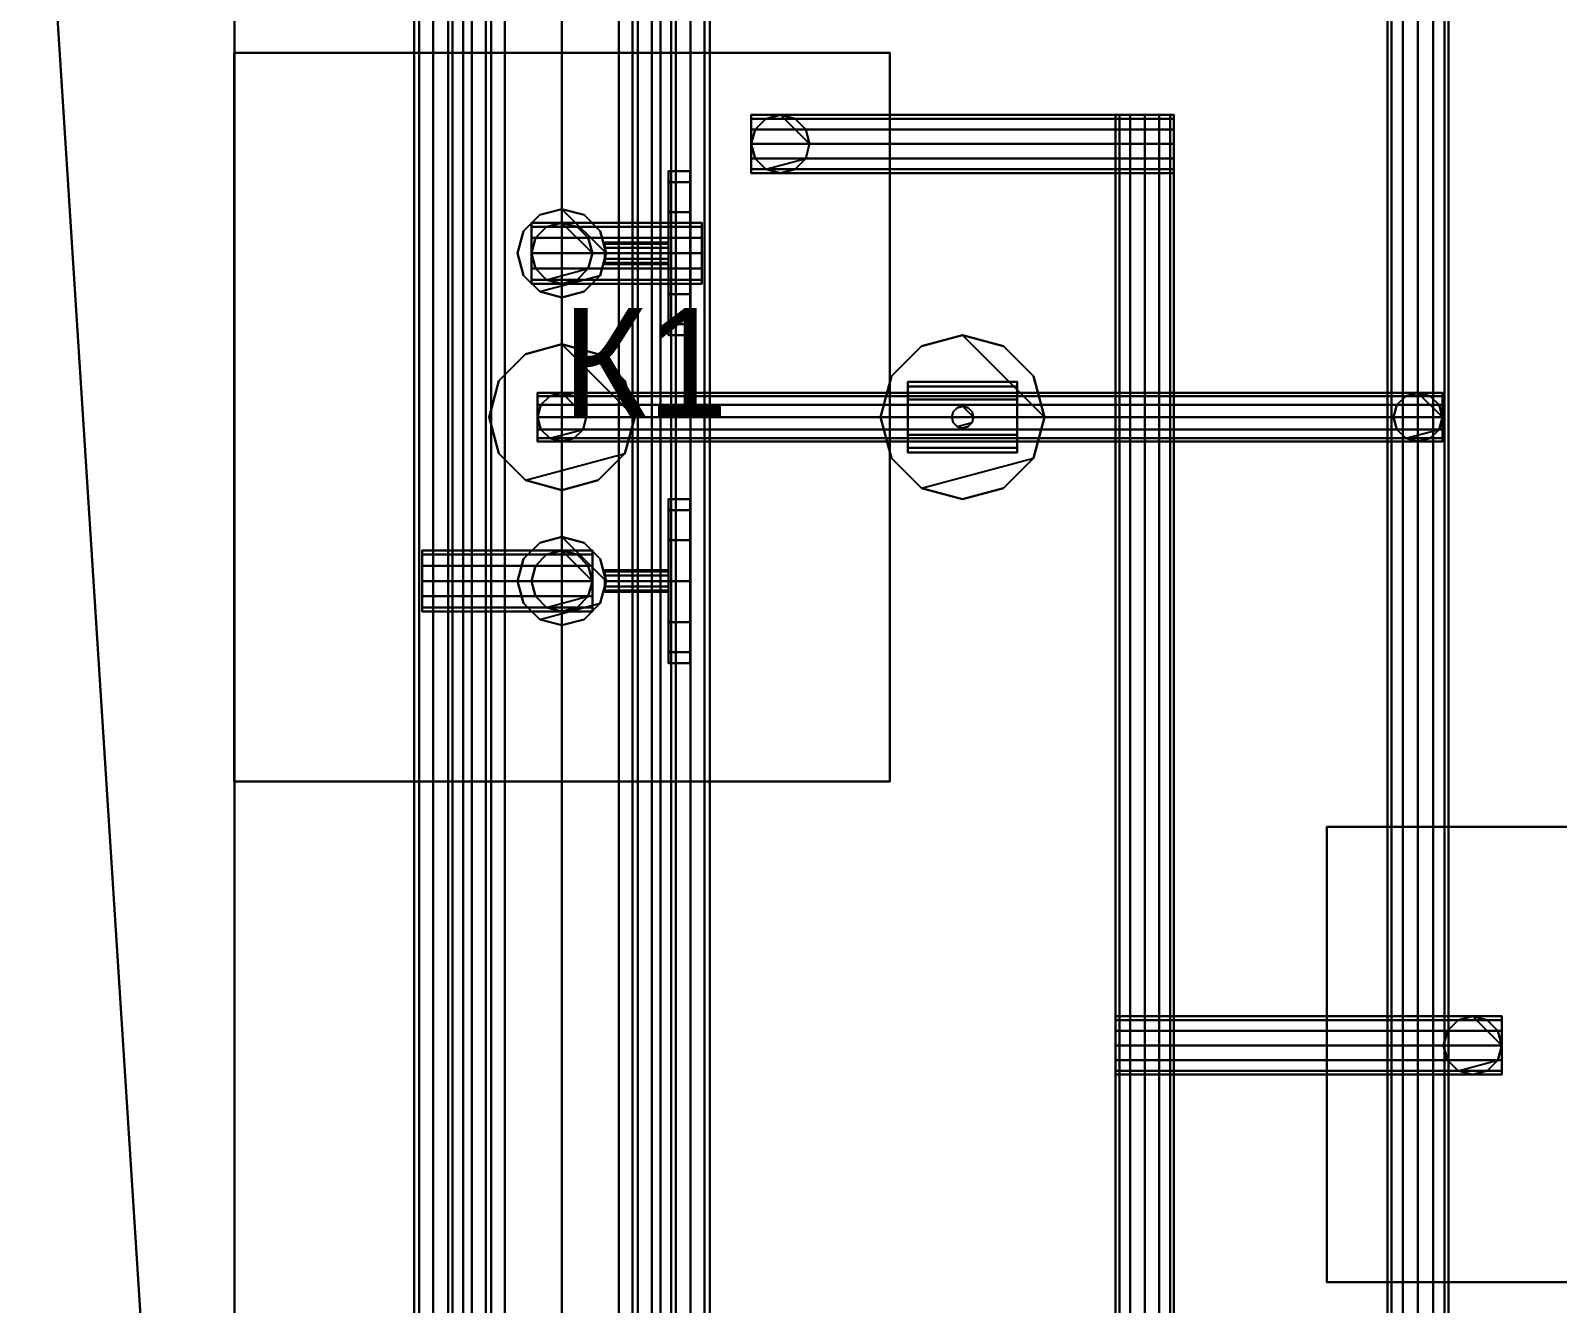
# Model space of a CAD drawing. Header units: millimetres. Extents: x 14850 to 20950, y 8600 to 14100.
# Drawn here: x 15688 to 16527, y 11288 to 11987 of the extents above; entities that cross this region are included whole.
import ezdxf

# ---------------------------------------------------------------- set-up
doc = ezdxf.new("R2010")
doc.units = ezdxf.units.MM
doc.layers.add('АР_3D_стены', color=8, linetype='Continuous')
doc.layers.add('ТМ_3D_Марки', color=7, linetype='Continuous')
for name, color, linetype, true_color in [('ТМ_3D_Арматура', 7, 'Continuous', 0xb48c3c), ('ТМ_3D_Газ_условно', 7, 'Continuous', 0xca8a04), ('ТМ_3D_Дымоходы', 7, 'Continuous', 0x78716c), ('ТМ_3D_Конденсат', 7, 'Continuous', 0x64748b), ('ТМ_3D_Оборудование', 7, 'Continuous', 0xe2e8f0), ('ТМ_3D_Т1', 7, 'Continuous', 0xdc2626), ('ТМ_3D_Т2', 7, 'Continuous', 0x2563eb)]:
    doc.layers.add(name, color=color, linetype=linetype, true_color=true_color)

msp = doc.modelspace()

# ---------------------------------------------------------------- texts
at = {"layer": 'ТМ_3D_Марки'}
msp.add_text('К1', height=60, dxfattribs=at).set_placement((15980, 11775, 1900))

# ---------------------------------------------------------------- meshes
at = {"layer": 'АР_3D_стены'}
mesh = msp.add_polyface(dxfattribs=at)
corners = [(15600.2, 13599.6), (15800.2, 13599.6), (15800.2, 10474.6), (15800.2, 10474.6, 3650), (15800.2, 13599.6, 3650), (15600.2, 13599.6, 3650), (15600.2, 10474.6), (15600.2, 10999.6), (15600.2, 10999.6, 3650), (15600.2, 10474.6, 3650)]
mesh.append_faces([[corners[k] for k in face] for face in [(0, 1, 2), (3, 4, 5), (2, 6, 7), (8, 9, 3), (7, 0, 2), (3, 5, 8), (1, 2, 3, 4), (2, 6, 9, 3), (6, 7, 8, 9), (7, 0, 5, 8), (0, 1, 4, 5)]])
at = {"layer": 'ТМ_3D_Арматура', "color": 152, "true_color": 0x2563eb}
mesh = msp.add_polyface(dxfattribs=at)
corners = [(16038.5, 11910, 950), (16038.5, 11903.97, 972.5), (16050.5, 11903.97, 972.5), (16050.5, 11910, 950), (16038.5, 11887.5, 988.97), (16050.5, 11887.5, 988.97), (16038.5, 11865, 995), (16050.5, 11865, 995), (16038.5, 11842.5, 988.97), (16050.5, 11842.5, 988.97), (16038.5, 11826.03, 972.5), (16050.5, 11826.03, 972.5), (16038.5, 11820, 950), (16050.5, 11820, 950), (16038.5, 11826.03, 927.5), (16050.5, 11826.03, 927.5), (16038.5, 11842.5, 911.03), (16050.5, 11842.5, 911.03), (16038.5, 11865, 905), (16050.5, 11865, 905), (16038.5, 11887.5, 911.03), (16050.5, 11887.5, 911.03), (16038.5, 11903.97, 927.5), (16050.5, 11903.97, 927.5)]
mesh.append_faces([[corners[k] for k in face] for face in [(0, 1, 2, 3), (1, 4, 5, 2), (4, 6, 7, 5), (6, 8, 9, 7), (8, 10, 11, 9), (10, 12, 13, 11), (12, 14, 15, 13), (14, 16, 17, 15), (16, 18, 19, 17), (18, 20, 21, 19), (20, 22, 23, 21), (22, 0, 3, 23), (22, 20, 18, 16), (3, 2, 5, 7)]])
at = {"layer": 'ТМ_3D_Арматура', "color": 33, "true_color": 0xbf9142}
mesh = msp.add_polyface(dxfattribs=at)
corners = [(16004.3, 11865, 916.5), (16001.04, 11877.15, 916.5), (16001.04, 11877.15, 983.5), (16004.3, 11865, 983.5), (15992.15, 11886.04, 916.5), (15992.15, 11886.04, 983.5), (15980, 11889.3, 916.5), (15980, 11889.3, 983.5), (15967.85, 11886.04, 916.5), (15967.85, 11886.04, 983.5), (15958.96, 11877.15, 916.5), (15958.96, 11877.15, 983.5), (15955.7, 11865, 916.5), (15955.7, 11865, 983.5), (15958.96, 11852.85, 916.5), (15958.96, 11852.85, 983.5), (15967.85, 11843.96, 916.5), (15967.85, 11843.96, 983.5), (15980, 11840.7, 916.5), (15980, 11840.7, 983.5), (15992.15, 11843.96, 916.5), (15992.15, 11843.96, 983.5), (16001.04, 11852.85, 916.5), (16001.04, 11852.85, 983.5)]
mesh.append_faces([[corners[k] for k in face] for face in [(0, 1, 2, 3), (1, 4, 5, 2), (4, 6, 7, 5), (6, 8, 9, 7), (8, 10, 11, 9), (10, 12, 13, 11), (12, 14, 15, 13), (14, 16, 17, 15), (16, 18, 19, 17), (18, 20, 21, 19), (20, 22, 23, 21), (22, 0, 3, 23), (22, 20, 18, 16), (3, 2, 5, 7)]])
mesh = msp.add_polyface(dxfattribs=at)
corners = [(16003.5, 11871, 950), (16003.5, 11870.2, 953), (16038.5, 11870.2, 953), (16038.5, 11871, 950), (16003.5, 11868, 955.2), (16038.5, 11868, 955.2), (16003.5, 11865, 956), (16038.5, 11865, 956), (16003.5, 11862, 955.2), (16038.5, 11862, 955.2), (16003.5, 11859.8, 953), (16038.5, 11859.8, 953), (16003.5, 11859, 950), (16038.5, 11859, 950), (16003.5, 11859.8, 947), (16038.5, 11859.8, 947), (16003.5, 11862, 944.8), (16038.5, 11862, 944.8), (16003.5, 11865, 944), (16038.5, 11865, 944), (16003.5, 11868, 944.8), (16038.5, 11868, 944.8), (16003.5, 11870.2, 947), (16038.5, 11870.2, 947)]
mesh.append_faces([[corners[k] for k in face] for face in [(0, 1, 2, 3), (1, 4, 5, 2), (4, 6, 7, 5), (6, 8, 9, 7), (8, 10, 11, 9), (10, 12, 13, 11), (12, 14, 15, 13), (14, 16, 17, 15), (16, 18, 19, 17), (18, 20, 21, 19), (20, 22, 23, 21), (22, 0, 3, 23), (22, 20, 18, 16), (3, 2, 5, 7)]])
at = {"layer": 'ТМ_3D_Арматура', "color": 40, "true_color": 0xfacc15}
mesh = msp.add_polyface(dxfattribs=at)
corners = [(16245, 11775, 1003.8), (16238.97, 11797.5, 1003.8), (16238.97, 11797.5, 1015.8), (16245, 11775, 1015.8), (16222.5, 11813.97, 1003.8), (16222.5, 11813.97, 1015.8), (16200, 11820, 1003.8), (16200, 11820, 1015.8), (16177.5, 11813.97, 1003.8), (16177.5, 11813.97, 1015.8), (16161.03, 11797.5, 1003.8), (16161.03, 11797.5, 1015.8), (16155, 11775, 1003.8), (16155, 11775, 1015.8), (16161.03, 11752.5, 1003.8), (16161.03, 11752.5, 1015.8), (16177.5, 11736.03, 1003.8), (16177.5, 11736.03, 1015.8), (16200, 11730, 1003.8), (16200, 11730, 1015.8), (16222.5, 11736.03, 1003.8), (16222.5, 11736.03, 1015.8), (16238.97, 11752.5, 1003.8), (16238.97, 11752.5, 1015.8)]
mesh.append_faces([[corners[k] for k in face] for face in [(0, 1, 2, 3), (1, 4, 5, 2), (4, 6, 7, 5), (6, 8, 9, 7), (8, 10, 11, 9), (10, 12, 13, 11), (12, 14, 15, 13), (14, 16, 17, 15), (16, 18, 19, 17), (18, 20, 21, 19), (20, 22, 23, 21), (22, 0, 3, 23), (22, 20, 18, 16), (3, 2, 5, 7)]])
at = {"layer": 'ТМ_3D_Арматура', "color": 33, "true_color": 0xbf9142}
mesh = msp.add_polyface(dxfattribs=at)
corners = [(16170, 11794.45, 950), (16170, 11791.84, 959.72), (16230, 11791.84, 959.72), (16230, 11794.45, 950), (16170, 11784.73, 966.84), (16230, 11784.73, 966.84), (16170, 11775, 969.45), (16230, 11775, 969.45), (16170, 11765.27, 966.84), (16230, 11765.27, 966.84), (16170, 11758.16, 959.72), (16230, 11758.16, 959.72), (16170, 11755.55, 950), (16230, 11755.55, 950), (16170, 11758.16, 940.27), (16230, 11758.16, 940.27), (16170, 11765.27, 933.16), (16230, 11765.27, 933.16), (16170, 11775, 930.55), (16230, 11775, 930.55), (16170, 11784.73, 933.16), (16230, 11784.73, 933.16), (16170, 11791.84, 940.27), (16230, 11791.84, 940.27)]
mesh.append_faces([[corners[k] for k in face] for face in [(0, 1, 2, 3), (1, 4, 5, 2), (4, 6, 7, 5), (6, 8, 9, 7), (8, 10, 11, 9), (10, 12, 13, 11), (12, 14, 15, 13), (14, 16, 17, 15), (16, 18, 19, 17), (18, 20, 21, 19), (20, 22, 23, 21), (22, 0, 3, 23), (22, 20, 18, 16), (3, 2, 5, 7)]])
mesh = msp.add_polyface(dxfattribs=at)
corners = [(16206, 11775, 968.8), (16205.2, 11778, 968.8), (16205.2, 11778, 1003.8), (16206, 11775, 1003.8), (16203, 11780.2, 968.8), (16203, 11780.2, 1003.8), (16200, 11781, 968.8), (16200, 11781, 1003.8), (16197, 11780.2, 968.8), (16197, 11780.2, 1003.8), (16194.8, 11778, 968.8), (16194.8, 11778, 1003.8), (16194, 11775, 968.8), (16194, 11775, 1003.8), (16194.8, 11772, 968.8), (16194.8, 11772, 1003.8), (16197, 11769.8, 968.8), (16197, 11769.8, 1003.8), (16200, 11769, 968.8), (16200, 11769, 1003.8), (16203, 11769.8, 968.8), (16203, 11769.8, 1003.8), (16205.2, 11772, 968.8), (16205.2, 11772, 1003.8)]
mesh.append_faces([[corners[k] for k in face] for face in [(0, 1, 2, 3), (1, 4, 5, 2), (4, 6, 7, 5), (6, 8, 9, 7), (8, 10, 11, 9), (10, 12, 13, 11), (12, 14, 15, 13), (14, 16, 17, 15), (16, 18, 19, 17), (18, 20, 21, 19), (20, 22, 23, 21), (22, 0, 3, 23), (22, 20, 18, 16), (3, 2, 5, 7)]])
at = {"layer": 'ТМ_3D_Арматура', "color": 22, "true_color": 0xdc2626}
mesh = msp.add_polyface(dxfattribs=at)
corners = [(16038.5, 11730, 950), (16038.5, 11723.97, 972.5), (16050.5, 11723.97, 972.5), (16050.5, 11730, 950), (16038.5, 11707.5, 988.97), (16050.5, 11707.5, 988.97), (16038.5, 11685, 995), (16050.5, 11685, 995), (16038.5, 11662.5, 988.97), (16050.5, 11662.5, 988.97), (16038.5, 11646.03, 972.5), (16050.5, 11646.03, 972.5), (16038.5, 11640, 950), (16050.5, 11640, 950), (16038.5, 11646.03, 927.5), (16050.5, 11646.03, 927.5), (16038.5, 11662.5, 911.03), (16050.5, 11662.5, 911.03), (16038.5, 11685, 905), (16050.5, 11685, 905), (16038.5, 11707.5, 911.03), (16050.5, 11707.5, 911.03), (16038.5, 11723.97, 927.5), (16050.5, 11723.97, 927.5)]
mesh.append_faces([[corners[k] for k in face] for face in [(0, 1, 2, 3), (1, 4, 5, 2), (4, 6, 7, 5), (6, 8, 9, 7), (8, 10, 11, 9), (10, 12, 13, 11), (12, 14, 15, 13), (14, 16, 17, 15), (16, 18, 19, 17), (18, 20, 21, 19), (20, 22, 23, 21), (22, 0, 3, 23), (22, 20, 18, 16), (3, 2, 5, 7)]])
at = {"layer": 'ТМ_3D_Арматура', "color": 33, "true_color": 0xbf9142}
mesh = msp.add_polyface(dxfattribs=at)
corners = [(16004.3, 11685, 916.5), (16001.04, 11697.15, 916.5), (16001.04, 11697.15, 983.5), (16004.3, 11685, 983.5), (15992.15, 11706.04, 916.5), (15992.15, 11706.04, 983.5), (15980, 11709.3, 916.5), (15980, 11709.3, 983.5), (15967.85, 11706.04, 916.5), (15967.85, 11706.04, 983.5), (15958.96, 11697.15, 916.5), (15958.96, 11697.15, 983.5), (15955.7, 11685, 916.5), (15955.7, 11685, 983.5), (15958.96, 11672.85, 916.5), (15958.96, 11672.85, 983.5), (15967.85, 11663.96, 916.5), (15967.85, 11663.96, 983.5), (15980, 11660.7, 916.5), (15980, 11660.7, 983.5), (15992.15, 11663.96, 916.5), (15992.15, 11663.96, 983.5), (16001.04, 11672.85, 916.5), (16001.04, 11672.85, 983.5)]
mesh.append_faces([[corners[k] for k in face] for face in [(0, 1, 2, 3), (1, 4, 5, 2), (4, 6, 7, 5), (6, 8, 9, 7), (8, 10, 11, 9), (10, 12, 13, 11), (12, 14, 15, 13), (14, 16, 17, 15), (16, 18, 19, 17), (18, 20, 21, 19), (20, 22, 23, 21), (22, 0, 3, 23), (22, 20, 18, 16), (3, 2, 5, 7)]])
mesh = msp.add_polyface(dxfattribs=at)
corners = [(16003.5, 11691, 950), (16003.5, 11690.2, 953), (16038.5, 11690.2, 953), (16038.5, 11691, 950), (16003.5, 11688, 955.2), (16038.5, 11688, 955.2), (16003.5, 11685, 956), (16038.5, 11685, 956), (16003.5, 11682, 955.2), (16038.5, 11682, 955.2), (16003.5, 11679.8, 953), (16038.5, 11679.8, 953), (16003.5, 11679, 950), (16038.5, 11679, 950), (16003.5, 11679.8, 947), (16038.5, 11679.8, 947), (16003.5, 11682, 944.8), (16038.5, 11682, 944.8), (16003.5, 11685, 944), (16038.5, 11685, 944), (16003.5, 11688, 944.8), (16038.5, 11688, 944.8), (16003.5, 11690.2, 947), (16038.5, 11690.2, 947)]
mesh.append_faces([[corners[k] for k in face] for face in [(0, 1, 2, 3), (1, 4, 5, 2), (4, 6, 7, 5), (6, 8, 9, 7), (8, 10, 11, 9), (10, 12, 13, 11), (12, 14, 15, 13), (14, 16, 17, 15), (16, 18, 19, 17), (18, 20, 21, 19), (20, 22, 23, 21), (22, 0, 3, 23), (22, 20, 18, 16), (3, 2, 5, 7)]])
at = {"layer": 'ТМ_3D_Газ_условно'}
mesh = msp.add_polyface(dxfattribs=at)
corners = [(16466.75, 12866.75, 2200), (16464.51, 12866.75, 2208.38), (16464.51, 11058.25, 2208.38), (16466.75, 11058.25, 2200), (16458.38, 12866.75, 2214.51), (16458.38, 11058.25, 2214.51), (16450, 12866.75, 2216.75), (16450, 11058.25, 2216.75), (16441.62, 12866.75, 2214.51), (16441.62, 11058.25, 2214.51), (16435.49, 12866.75, 2208.38), (16435.49, 11058.25, 2208.38), (16433.25, 12866.75, 2200), (16433.25, 11058.25, 2200), (16435.49, 12866.75, 2191.62), (16435.49, 11058.25, 2191.62), (16441.62, 12866.75, 2185.49), (16441.62, 11058.25, 2185.49), (16450, 12866.75, 2183.25), (16450, 11058.25, 2183.25), (16458.38, 12866.75, 2185.49), (16458.38, 11058.25, 2185.49), (16464.51, 12866.75, 2191.62), (16464.51, 11058.25, 2191.62)]
mesh.append_faces([[corners[k] for k in face] for face in [(0, 1, 2, 3), (1, 4, 5, 2), (4, 6, 7, 5), (6, 8, 9, 7), (8, 10, 11, 9), (10, 12, 13, 11), (12, 14, 15, 13), (14, 16, 17, 15), (16, 18, 19, 17), (18, 20, 21, 19), (20, 22, 23, 21), (22, 0, 3, 23), (22, 20, 18, 16), (3, 2, 5, 7)]])
mesh = msp.add_polyface(dxfattribs=at)
corners = [(16463.4, 11761.6, 950), (16463.4, 11763.4, 956.7), (15966.6, 11763.4, 956.7), (15966.6, 11761.6, 950), (16463.4, 11768.3, 961.6), (15966.6, 11768.3, 961.6), (16463.4, 11775, 963.4), (15966.6, 11775, 963.4), (16463.4, 11781.7, 961.6), (15966.6, 11781.7, 961.6), (16463.4, 11786.6, 956.7), (15966.6, 11786.6, 956.7), (16463.4, 11788.4, 950), (15966.6, 11788.4, 950), (16463.4, 11786.6, 943.3), (15966.6, 11786.6, 943.3), (16463.4, 11781.7, 938.4), (15966.6, 11781.7, 938.4), (16463.4, 11775, 936.6), (15966.6, 11775, 936.6), (16463.4, 11768.3, 938.4), (15966.6, 11768.3, 938.4), (16463.4, 11763.4, 943.3), (15966.6, 11763.4, 943.3)]
mesh.append_faces([[corners[k] for k in face] for face in [(0, 1, 2, 3), (1, 4, 5, 2), (4, 6, 7, 5), (6, 8, 9, 7), (8, 10, 11, 9), (10, 12, 13, 11), (12, 14, 15, 13), (14, 16, 17, 15), (16, 18, 19, 17), (18, 20, 21, 19), (20, 22, 23, 21), (22, 0, 3, 23), (22, 20, 18, 16), (3, 2, 5, 7)]])
mesh = msp.add_polyface(dxfattribs=at)
corners = [(15993.4, 11775, 936.6), (15991.6, 11781.7, 936.6), (15991.6, 11781.7, 1113.4), (15993.4, 11775, 1113.4), (15986.7, 11786.6, 936.6), (15986.7, 11786.6, 1113.4), (15980, 11788.4, 936.6), (15980, 11788.4, 1113.4), (15973.3, 11786.6, 936.6), (15973.3, 11786.6, 1113.4), (15968.4, 11781.7, 936.6), (15968.4, 11781.7, 1113.4), (15966.6, 11775, 936.6), (15966.6, 11775, 1113.4), (15968.4, 11768.3, 936.6), (15968.4, 11768.3, 1113.4), (15973.3, 11763.4, 936.6), (15973.3, 11763.4, 1113.4), (15980, 11761.6, 936.6), (15980, 11761.6, 1113.4), (15986.7, 11763.4, 936.6), (15986.7, 11763.4, 1113.4), (15991.6, 11768.3, 936.6), (15991.6, 11768.3, 1113.4)]
mesh.append_faces([[corners[k] for k in face] for face in [(0, 1, 2, 3), (1, 4, 5, 2), (4, 6, 7, 5), (6, 8, 9, 7), (8, 10, 11, 9), (10, 12, 13, 11), (12, 14, 15, 13), (14, 16, 17, 15), (16, 18, 19, 17), (18, 20, 21, 19), (20, 22, 23, 21), (22, 0, 3, 23), (22, 20, 18, 16), (3, 2, 5, 7)]])
mesh = msp.add_polyface(dxfattribs=at)
corners = [(16463.4, 11775, 2213.4), (16461.6, 11781.7, 2213.4), (16461.6, 11781.7, 936.6), (16463.4, 11775, 936.6), (16456.7, 11786.6, 2213.4), (16456.7, 11786.6, 936.6), (16450, 11788.4, 2213.4), (16450, 11788.4, 936.6), (16443.3, 11786.6, 2213.4), (16443.3, 11786.6, 936.6), (16438.4, 11781.7, 2213.4), (16438.4, 11781.7, 936.6), (16436.6, 11775, 2213.4), (16436.6, 11775, 936.6), (16438.4, 11768.3, 2213.4), (16438.4, 11768.3, 936.6), (16443.3, 11763.4, 2213.4), (16443.3, 11763.4, 936.6), (16450, 11761.6, 2213.4), (16450, 11761.6, 936.6), (16456.7, 11763.4, 2213.4), (16456.7, 11763.4, 936.6), (16461.6, 11768.3, 2213.4), (16461.6, 11768.3, 936.6)]
mesh.append_faces([[corners[k] for k in face] for face in [(0, 1, 2, 3), (1, 4, 5, 2), (4, 6, 7, 5), (6, 8, 9, 7), (8, 10, 11, 9), (10, 12, 13, 11), (12, 14, 15, 13), (14, 16, 17, 15), (16, 18, 19, 17), (18, 20, 21, 19), (20, 22, 23, 21), (22, 0, 3, 23), (22, 20, 18, 16), (3, 2, 5, 7)]])
at = {"layer": 'ТМ_3D_Дымоходы'}
mesh = msp.add_polyface(dxfattribs=at)
corners = [(15917.5, 10920.04, 2238.43), (15925.87, 10918.41, 2269.64), (15925.87, 12948.32, 2375.98), (15917.5, 12949.96, 2344.77), (15948.75, 10917.21, 2292.48), (15948.75, 12947.13, 2398.82), (15980, 10916.77, 2300.84), (15980, 12946.69, 2407.18), (16011.25, 10917.21, 2292.48), (16011.25, 12947.13, 2398.82), (16034.13, 10918.41, 2269.64), (16034.13, 12948.32, 2375.98), (16042.5, 10920.04, 2238.43), (16042.5, 12949.96, 2344.77), (16034.13, 10921.68, 2207.22), (16034.13, 12951.59, 2313.56), (16011.25, 10922.87, 2184.38), (16011.25, 12952.79, 2290.72), (15980, 10923.31, 2176.02), (15980, 12953.23, 2282.36), (15948.75, 10922.87, 2184.38), (15948.75, 12952.79, 2290.72), (15925.87, 10921.68, 2207.22), (15925.87, 12951.59, 2313.56)]
mesh.append_faces([[corners[k] for k in face] for face in [(0, 1, 2, 3), (1, 4, 5, 2), (4, 6, 7, 5), (6, 8, 9, 7), (8, 10, 11, 9), (10, 12, 13, 11), (12, 14, 15, 13), (14, 16, 17, 15), (16, 18, 19, 17), (18, 20, 21, 19), (20, 22, 23, 21), (22, 0, 3, 23), (22, 20, 18, 16), (3, 2, 5, 7)]])
mesh = msp.add_polyface(dxfattribs=at)
corners = [(16020, 11775, 1770), (16014.64, 11795, 1770), (16014.64, 11795, 2273.2), (16020, 11775, 2273.2), (16000, 11809.64, 1770), (16000, 11809.64, 2273.2), (15980, 11815, 1770), (15980, 11815, 2273.2), (15960, 11809.64, 1770), (15960, 11809.64, 2273.2), (15945.36, 11795, 1770), (15945.36, 11795, 2273.2), (15940, 11775, 1770), (15940, 11775, 2273.2), (15945.36, 11755, 1770), (15945.36, 11755, 2273.2), (15960, 11740.36, 1770), (15960, 11740.36, 2273.2), (15980, 11735, 1770), (15980, 11735, 2273.2), (16000, 11740.36, 1770), (16000, 11740.36, 2273.2), (16014.64, 11755, 1770), (16014.64, 11755, 2273.2)]
mesh.append_faces([[corners[k] for k in face] for face in [(0, 1, 2, 3), (1, 4, 5, 2), (4, 6, 7, 5), (6, 8, 9, 7), (8, 10, 11, 9), (10, 12, 13, 11), (12, 14, 15, 13), (14, 16, 17, 15), (16, 18, 19, 17), (18, 20, 21, 19), (20, 22, 23, 21), (22, 0, 3, 23), (22, 20, 18, 16), (3, 2, 5, 7)]])
at = {"layer": 'ТМ_3D_Конденсат'}
mesh = msp.add_polyface(dxfattribs=at)
corners = [(16116, 11925, 1116), (16113.86, 11933, 1116), (16113.86, 11933, 234), (16116, 11925, 234), (16108, 11938.86, 1116), (16108, 11938.86, 234), (16100, 11941, 1116), (16100, 11941, 234), (16092, 11938.86, 1116), (16092, 11938.86, 234), (16086.14, 11933, 1116), (16086.14, 11933, 234), (16084, 11925, 1116), (16084, 11925, 234), (16086.14, 11917, 1116), (16086.14, 11917, 234), (16092, 11911.14, 1116), (16092, 11911.14, 234), (16100, 11909, 1116), (16100, 11909, 234), (16108, 11911.14, 1116), (16108, 11911.14, 234), (16113.86, 11917, 1116), (16113.86, 11917, 234)]
mesh.append_faces([[corners[k] for k in face] for face in [(0, 1, 2, 3), (1, 4, 5, 2), (4, 6, 7, 5), (6, 8, 9, 7), (8, 10, 11, 9), (10, 12, 13, 11), (12, 14, 15, 13), (14, 16, 17, 15), (16, 18, 19, 17), (18, 20, 21, 19), (20, 22, 23, 21), (22, 0, 3, 23), (22, 20, 18, 16), (3, 2, 5, 7)]])
mesh = msp.add_polyface(dxfattribs=at)
corners = [(16084, 11941, 250), (16084, 11938.86, 258), (16316, 11938.86, 258), (16316, 11941, 250), (16084, 11933, 263.86), (16316, 11933, 263.86), (16084, 11925, 266), (16316, 11925, 266), (16084, 11917, 263.86), (16316, 11917, 263.86), (16084, 11911.14, 258), (16316, 11911.14, 258), (16084, 11909, 250), (16316, 11909, 250), (16084, 11911.14, 242), (16316, 11911.14, 242), (16084, 11917, 236.14), (16316, 11917, 236.14), (16084, 11925, 234), (16316, 11925, 234), (16084, 11933, 236.14), (16316, 11933, 236.14), (16084, 11938.86, 242), (16316, 11938.86, 242)]
mesh.append_faces([[corners[k] for k in face] for face in [(0, 1, 2, 3), (1, 4, 5, 2), (4, 6, 7, 5), (6, 8, 9, 7), (8, 10, 11, 9), (10, 12, 13, 11), (12, 14, 15, 13), (14, 16, 17, 15), (16, 18, 19, 17), (18, 20, 21, 19), (20, 22, 23, 21), (22, 0, 3, 23), (22, 20, 18, 16), (3, 2, 5, 7)]])
mesh = msp.add_polyface(dxfattribs=at)
corners = [(16316, 11941, 250), (16313.86, 11941, 258), (16313.86, 11209, 258), (16316, 11209, 250), (16308, 11941, 263.86), (16308, 11209, 263.86), (16300, 11941, 266), (16300, 11209, 266), (16292, 11941, 263.86), (16292, 11209, 263.86), (16286.14, 11941, 258), (16286.14, 11209, 258), (16284, 11941, 250), (16284, 11209, 250), (16286.14, 11941, 242), (16286.14, 11209, 242), (16292, 11941, 236.14), (16292, 11209, 236.14), (16300, 11941, 234), (16300, 11209, 234), (16308, 11941, 236.14), (16308, 11209, 236.14), (16313.86, 11941, 242), (16313.86, 11209, 242)]
mesh.append_faces([[corners[k] for k in face] for face in [(0, 1, 2, 3), (1, 4, 5, 2), (4, 6, 7, 5), (6, 8, 9, 7), (8, 10, 11, 9), (10, 12, 13, 11), (12, 14, 15, 13), (14, 16, 17, 15), (16, 18, 19, 17), (18, 20, 21, 19), (20, 22, 23, 21), (22, 0, 3, 23), (22, 20, 18, 16), (3, 2, 5, 7)]])
mesh = msp.add_polyface(dxfattribs=at)
corners = [(16284, 11446, 250), (16284, 11443.86, 258), (16496, 11443.86, 258), (16496, 11446, 250), (16284, 11438, 263.86), (16496, 11438, 263.86), (16284, 11430, 266), (16496, 11430, 266), (16284, 11422, 263.86), (16496, 11422, 263.86), (16284, 11416.14, 258), (16496, 11416.14, 258), (16284, 11414, 250), (16496, 11414, 250), (16284, 11416.14, 242), (16496, 11416.14, 242), (16284, 11422, 236.14), (16496, 11422, 236.14), (16284, 11430, 234), (16496, 11430, 234), (16284, 11438, 236.14), (16496, 11438, 236.14), (16284, 11443.86, 242), (16496, 11443.86, 242)]
mesh.append_faces([[corners[k] for k in face] for face in [(0, 1, 2, 3), (1, 4, 5, 2), (4, 6, 7, 5), (6, 8, 9, 7), (8, 10, 11, 9), (10, 12, 13, 11), (12, 14, 15, 13), (14, 16, 17, 15), (16, 18, 19, 17), (18, 20, 21, 19), (20, 22, 23, 21), (22, 0, 3, 23), (22, 20, 18, 16), (3, 2, 5, 7)]])
mesh = msp.add_polyface(dxfattribs=at)
corners = [(16496, 11430, 266), (16493.86, 11438, 266), (16493.86, 11438, 134), (16496, 11430, 134), (16488, 11443.86, 266), (16488, 11443.86, 134), (16480, 11446, 266), (16480, 11446, 134), (16472, 11443.86, 266), (16472, 11443.86, 134), (16466.14, 11438, 266), (16466.14, 11438, 134), (16464, 11430, 266), (16464, 11430, 134), (16466.14, 11422, 266), (16466.14, 11422, 134), (16472, 11416.14, 266), (16472, 11416.14, 134), (16480, 11414, 266), (16480, 11414, 134), (16488, 11416.14, 266), (16488, 11416.14, 134), (16493.86, 11422, 266), (16493.86, 11422, 134)]
mesh.append_faces([[corners[k] for k in face] for face in [(0, 1, 2, 3), (1, 4, 5, 2), (4, 6, 7, 5), (6, 8, 9, 7), (8, 10, 11, 9), (10, 12, 13, 11), (12, 14, 15, 13), (14, 16, 17, 15), (16, 18, 19, 17), (18, 20, 21, 19), (20, 22, 23, 21), (22, 0, 3, 23), (22, 20, 18, 16), (3, 2, 5, 7)]])
at = {"layer": 'ТМ_3D_Оборудование', "color": 7, "true_color": 0xf1f5f9}
mesh = msp.add_polyface(dxfattribs=at)
corners = [(15800, 11575, 1100), (15800, 11975, 1100), (16160, 11975, 1100), (16160, 11575, 1100), (15800, 11575, 1800), (16160, 11575, 1800), (16160, 11975, 1800), (15800, 11975, 1800)]
mesh.append_faces([[corners[k] for k in face] for face in [(0, 1, 2, 3), (4, 5, 6, 7), (0, 3, 5, 4), (3, 2, 6, 5), (2, 1, 7, 6), (1, 0, 4, 7)]])
at = {"layer": 'ТМ_3D_Оборудование', "color": 254, "true_color": 0xbae6fd}
mesh = msp.add_polyface(dxfattribs=at)
corners = [(16400, 11300), (16400, 11550), (16700, 11550), (16700, 11300), (16400, 11300, 150), (16700, 11300, 150), (16700, 11550, 150), (16400, 11550, 150)]
mesh.append_faces([[corners[k] for k in face] for face in [(0, 1, 2, 3), (4, 5, 6, 7), (0, 3, 5, 4), (3, 2, 6, 5), (2, 1, 7, 6), (1, 0, 4, 7)]])
at = {"layer": 'ТМ_3D_Т1'}
mesh = msp.add_polyface(dxfattribs=at)
corners = [(15898.85, 10963.85, 700), (15901.68, 10963.85, 710.57), (15901.68, 12361.15, 710.57), (15898.85, 12361.15, 700), (15909.42, 10963.85, 718.32), (15909.42, 12361.15, 718.32), (15920, 10963.85, 721.15), (15920, 12361.15, 721.15), (15930.58, 10963.85, 718.32), (15930.58, 12361.15, 718.32), (15938.32, 10963.85, 710.57), (15938.32, 12361.15, 710.57), (15941.15, 10963.85, 700), (15941.15, 12361.15, 700), (15938.32, 10963.85, 689.42), (15938.32, 12361.15, 689.42), (15930.58, 10963.85, 681.68), (15930.58, 12361.15, 681.68), (15920, 10963.85, 678.85), (15920, 12361.15, 678.85), (15909.42, 10963.85, 681.68), (15909.42, 12361.15, 681.68), (15901.68, 10963.85, 689.42), (15901.68, 12361.15, 689.42)]
mesh.append_faces([[corners[k] for k in face] for face in [(0, 1, 2, 3), (1, 4, 5, 2), (4, 6, 7, 5), (6, 8, 9, 7), (8, 10, 11, 9), (10, 12, 13, 11), (12, 14, 15, 13), (14, 16, 17, 15), (16, 18, 19, 17), (18, 20, 21, 19), (20, 22, 23, 21), (22, 0, 3, 23), (22, 20, 18, 16), (3, 2, 5, 7)]])
mesh = msp.add_polyface(dxfattribs=at)
corners = [(15996.75, 11668.25, 700), (15996.75, 11670.49, 708.38), (15903.25, 11670.49, 708.38), (15903.25, 11668.25, 700), (15996.75, 11676.62, 714.51), (15903.25, 11676.62, 714.51), (15996.75, 11685, 716.75), (15903.25, 11685, 716.75), (15996.75, 11693.38, 714.51), (15903.25, 11693.38, 714.51), (15996.75, 11699.51, 708.38), (15903.25, 11699.51, 708.38), (15996.75, 11701.75, 700), (15903.25, 11701.75, 700), (15996.75, 11699.51, 691.62), (15903.25, 11699.51, 691.62), (15996.75, 11693.38, 685.49), (15903.25, 11693.38, 685.49), (15996.75, 11685, 683.25), (15903.25, 11685, 683.25), (15996.75, 11676.62, 685.49), (15903.25, 11676.62, 685.49), (15996.75, 11670.49, 691.62), (15903.25, 11670.49, 691.62)]
mesh.append_faces([[corners[k] for k in face] for face in [(0, 1, 2, 3), (1, 4, 5, 2), (4, 6, 7, 5), (6, 8, 9, 7), (8, 10, 11, 9), (10, 12, 13, 11), (12, 14, 15, 13), (14, 16, 17, 15), (16, 18, 19, 17), (18, 20, 21, 19), (20, 22, 23, 21), (22, 0, 3, 23), (22, 20, 18, 16), (3, 2, 5, 7)]])
mesh = msp.add_polyface(dxfattribs=at)
corners = [(15996.75, 11685, 1116.75), (15994.51, 11693.38, 1116.75), (15994.51, 11693.38, 683.25), (15996.75, 11685, 683.25), (15988.38, 11699.51, 1116.75), (15988.38, 11699.51, 683.25), (15980, 11701.75, 1116.75), (15980, 11701.75, 683.25), (15971.62, 11699.51, 1116.75), (15971.62, 11699.51, 683.25), (15965.49, 11693.38, 1116.75), (15965.49, 11693.38, 683.25), (15963.25, 11685, 1116.75), (15963.25, 11685, 683.25), (15965.49, 11676.62, 1116.75), (15965.49, 11676.62, 683.25), (15971.62, 11670.49, 1116.75), (15971.62, 11670.49, 683.25), (15980, 11668.25, 1116.75), (15980, 11668.25, 683.25), (15988.38, 11670.49, 1116.75), (15988.38, 11670.49, 683.25), (15994.51, 11676.62, 1116.75), (15994.51, 11676.62, 683.25)]
mesh.append_faces([[corners[k] for k in face] for face in [(0, 1, 2, 3), (1, 4, 5, 2), (4, 6, 7, 5), (6, 8, 9, 7), (8, 10, 11, 9), (10, 12, 13, 11), (12, 14, 15, 13), (14, 16, 17, 15), (16, 18, 19, 17), (18, 20, 21, 19), (20, 22, 23, 21), (22, 0, 3, 23), (22, 20, 18, 16), (3, 2, 5, 7)]])
at = {"layer": 'ТМ_3D_Т2'}
mesh = msp.add_polyface(dxfattribs=at)
corners = [(16018.85, 11143.85, 550), (16021.68, 11143.85, 560.58), (16021.68, 12221.15, 560.58), (16018.85, 12221.15, 550), (16029.42, 11143.85, 568.32), (16029.42, 12221.15, 568.32), (16040, 11143.85, 571.15), (16040, 12221.15, 571.15), (16050.58, 11143.85, 568.32), (16050.58, 12221.15, 568.32), (16058.32, 11143.85, 560.58), (16058.32, 12221.15, 560.58), (16061.15, 11143.85, 550), (16061.15, 12221.15, 550), (16058.32, 11143.85, 539.43), (16058.32, 12221.15, 539.43), (16050.58, 11143.85, 531.68), (16050.58, 12221.15, 531.68), (16040, 11143.85, 528.85), (16040, 12221.15, 528.85), (16029.42, 11143.85, 531.68), (16029.42, 12221.15, 531.68), (16021.68, 11143.85, 539.43), (16021.68, 12221.15, 539.43)]
mesh.append_faces([[corners[k] for k in face] for face in [(0, 1, 2, 3), (1, 4, 5, 2), (4, 6, 7, 5), (6, 8, 9, 7), (8, 10, 11, 9), (10, 12, 13, 11), (12, 14, 15, 13), (14, 16, 17, 15), (16, 18, 19, 17), (18, 20, 21, 19), (20, 22, 23, 21), (22, 0, 3, 23), (22, 20, 18, 16), (3, 2, 5, 7)]])
mesh = msp.add_polyface(dxfattribs=at)
corners = [(15996.75, 11865, 1116.75), (15994.51, 11873.38, 1116.75), (15994.51, 11873.38, 533.25), (15996.75, 11865, 533.25), (15988.38, 11879.51, 1116.75), (15988.38, 11879.51, 533.25), (15980, 11881.75, 1116.75), (15980, 11881.75, 533.25), (15971.62, 11879.51, 1116.75), (15971.62, 11879.51, 533.25), (15965.49, 11873.38, 1116.75), (15965.49, 11873.38, 533.25), (15963.25, 11865, 1116.75), (15963.25, 11865, 533.25), (15965.49, 11856.62, 1116.75), (15965.49, 11856.62, 533.25), (15971.62, 11850.49, 1116.75), (15971.62, 11850.49, 533.25), (15980, 11848.25, 1116.75), (15980, 11848.25, 533.25), (15988.38, 11850.49, 1116.75), (15988.38, 11850.49, 533.25), (15994.51, 11856.62, 1116.75), (15994.51, 11856.62, 533.25)]
mesh.append_faces([[corners[k] for k in face] for face in [(0, 1, 2, 3), (1, 4, 5, 2), (4, 6, 7, 5), (6, 8, 9, 7), (8, 10, 11, 9), (10, 12, 13, 11), (12, 14, 15, 13), (14, 16, 17, 15), (16, 18, 19, 17), (18, 20, 21, 19), (20, 22, 23, 21), (22, 0, 3, 23), (22, 20, 18, 16), (3, 2, 5, 7)]])
mesh = msp.add_polyface(dxfattribs=at)
corners = [(15963.25, 11881.75, 550), (15963.25, 11879.51, 558.38), (16056.75, 11879.51, 558.38), (16056.75, 11881.75, 550), (15963.25, 11873.38, 564.51), (16056.75, 11873.38, 564.51), (15963.25, 11865, 566.75), (16056.75, 11865, 566.75), (15963.25, 11856.62, 564.51), (16056.75, 11856.62, 564.51), (15963.25, 11850.49, 558.38), (16056.75, 11850.49, 558.38), (15963.25, 11848.25, 550), (16056.75, 11848.25, 550), (15963.25, 11850.49, 541.62), (16056.75, 11850.49, 541.62), (15963.25, 11856.62, 535.49), (16056.75, 11856.62, 535.49), (15963.25, 11865, 533.25), (16056.75, 11865, 533.25), (15963.25, 11873.38, 535.49), (16056.75, 11873.38, 535.49), (15963.25, 11879.51, 541.62), (16056.75, 11879.51, 541.62)]
mesh.append_faces([[corners[k] for k in face] for face in [(0, 1, 2, 3), (1, 4, 5, 2), (4, 6, 7, 5), (6, 8, 9, 7), (8, 10, 11, 9), (10, 12, 13, 11), (12, 14, 15, 13), (14, 16, 17, 15), (16, 18, 19, 17), (18, 20, 21, 19), (20, 22, 23, 21), (22, 0, 3, 23), (22, 20, 18, 16), (3, 2, 5, 7)]])

doc.saveas('drawing.dxf')
